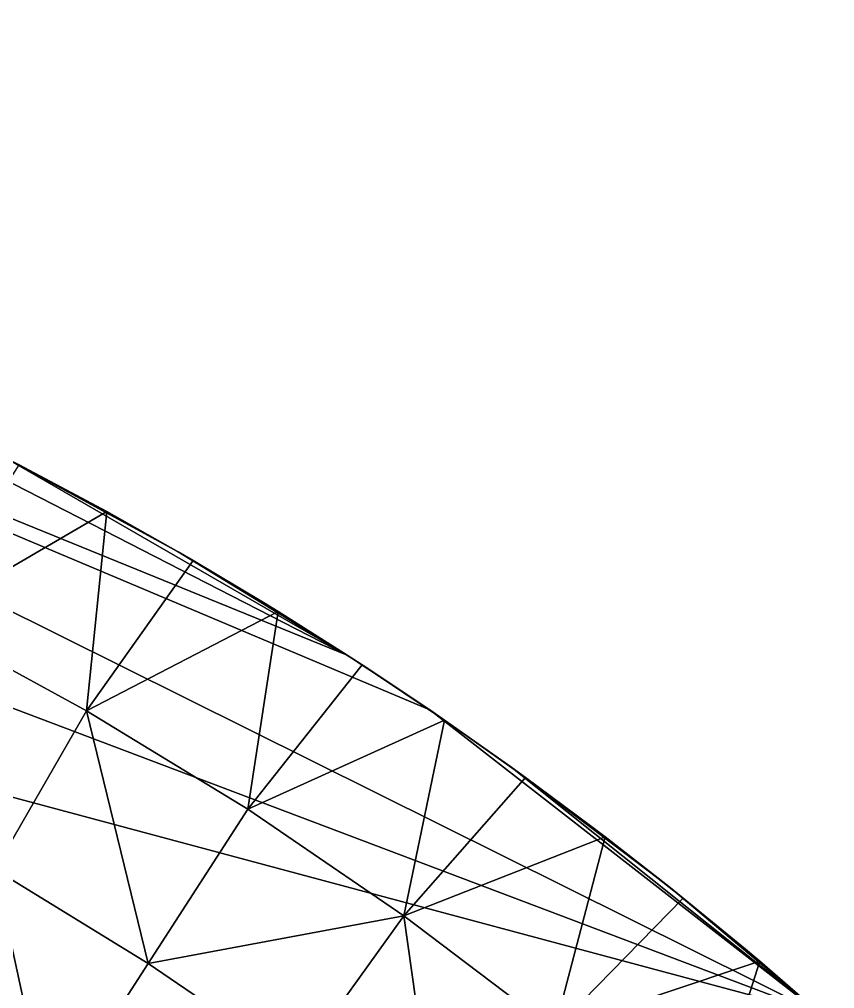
# Model space of a CAD drawing. Header units: millimetres. Extents: x -3250 to 5350, y -3250 to 3250.
# Drawn here: x 1495 to 2162, y 2457 to 3250 of the extents above; entities that cross this region are included whole.
import ezdxf

# ---------------------------------------------------------------- set-up
doc = ezdxf.new("R2010")
doc.units = ezdxf.units.MM
doc.header["$MEASUREMENT"] = 0
doc.layers.add('MESH_3D', color=2, linetype='CONTINUOUS')

msp = doc.modelspace()

# ---------------------------------------------------------------- linework, layer by layer
at = {"layer": 'MESH_3D'}
for points in [[(2150.48, 2436.79, 32500), (0, 3250, 32500), (-643.97, 3185.56, 32500)], [(2150.48, 2436.79, 32500), (643.97, 3185.56, 32500), (0, 3250, 32500)], [(2150.48, 2436.79, 32500), (-643.97, 3185.56, 32500), (-2269.27, 2326.57, 32500)], [(1763.28, 2730.08, 32500), (1187.36, 3025.34, 32500), (643.97, 3185.56, 32500)], [(1830.79, 2685.28, 32500), (1763.28, 2730.08, 32500), (643.97, 3185.56, 32500)], [(2150.48, 2436.79, 32500), (1830.79, 2685.28, 32500), (643.97, 3185.56, 32500)], [(1763.28, 2730.08, 32500), (1482.68, 2892.08, 32500), (1187.36, 3025.34, 32500)], [(1414.25, 2758.6, 24800), (1494.95, 2885.76, 25000), (1566.58, 2847.51, 25000)], [(1482.68, 2892.08, 32500), (1554.33, 2854.22, 32500), (1494.95, 2885.76, 25000)], [(1625, 2814.58, 32500), (1554.33, 2854.22, 32500), (1482.68, 2892.08, 32500)], [(1763.28, 2730.08, 32500), (1625, 2814.58, 32500), (1482.68, 2892.08, 32500)], [(1554.33, 2854.22, 32500), (1566.58, 2847.51, 25000), (1494.95, 2885.76, 25000)], [(1554.33, 2854.22, 32500), (1625, 2814.58, 32500), (1566.58, 2847.51, 25000)], [(1414.25, 2758.6, 24800), (1566.58, 2847.51, 25000), (1550, 2684.68, 24800)], [(1550, 2684.68, 24800), (1566.58, 2847.51, 25000), (1637.23, 2807.49, 25000)], [(1625, 2814.58, 32500), (1637.23, 2807.49, 25000), (1566.58, 2847.51, 25000)], [(1625, 2814.58, 32500), (1694.66, 2773.2, 32500), (1637.23, 2807.49, 25000)], [(1763.28, 2730.08, 32500), (1694.66, 2773.2, 32500), (1625, 2814.58, 32500)], [(1550, 2684.68, 24800), (1637.23, 2807.49, 25000), (1706.85, 2765.71, 25000)], [(1694.66, 2773.2, 32500), (1706.85, 2765.71, 25000), (1637.23, 2807.49, 25000)], [(1694.66, 2773.2, 32500), (1763.28, 2730.08, 32500), (1706.85, 2765.71, 25000)], [(1414.25, 2758.6, 24800), (1550, 2684.68, 24800), (1475, 2554.77, 24600)], [(1550, 2684.68, 24800), (1706.85, 2765.71, 25000), (1681.89, 2604.08, 24800)], [(1681.89, 2604.08, 24800), (1706.85, 2765.71, 25000), (1775.41, 2722.21, 25000)], [(1763.28, 2730.08, 32500), (1775.41, 2722.21, 25000), (1706.85, 2765.71, 25000)], [(1763.28, 2730.08, 32500), (1830.79, 2685.28, 32500), (1775.41, 2722.21, 25000)], [(1681.89, 2604.08, 24800), (1775.41, 2722.21, 25000), (1842.87, 2677, 25000)], [(1830.79, 2685.28, 32500), (1842.87, 2677, 25000), (1775.41, 2722.21, 25000)], [(1550, 2684.68, 24800), (1600.51, 2478.08, 24600), (1475, 2554.77, 24600)], [(1550, 2684.68, 24800), (1681.89, 2604.08, 24800), (1600.51, 2478.08, 24600)], [(1830.79, 2685.28, 32500), (1897.17, 2638.8, 32500), (1842.87, 2677, 25000)], [(2150.48, 2436.79, 32500), (1897.17, 2638.8, 32500), (1830.79, 2685.28, 32500)], [(1681.89, 2604.08, 24800), (1842.87, 2677, 25000), (1809.61, 2517.01, 24800)], [(1809.61, 2517.01, 24800), (1842.87, 2677, 25000), (1909.17, 2630.13, 25000)], [(1897.17, 2638.8, 32500), (1909.17, 2630.13, 25000), (1842.87, 2677, 25000)], [(1897.17, 2638.8, 32500), (1962.36, 2590.68, 32500), (1909.17, 2630.13, 25000)], [(2026.34, 2540.95, 32500), (1962.36, 2590.68, 32500), (1897.17, 2638.8, 32500)], [(2150.48, 2436.79, 32500), (2026.34, 2540.95, 32500), (1897.17, 2638.8, 32500)], [(1809.61, 2517.01, 24800), (1909.17, 2630.13, 25000), (1974.28, 2581.61, 25000)], [(1962.36, 2590.68, 32500), (1974.28, 2581.61, 25000), (1909.17, 2630.13, 25000)], [(1681.89, 2604.08, 24800), (1809.61, 2517.01, 24800), (1600.51, 2478.08, 24600)], [(1962.36, 2590.68, 32500), (2026.34, 2540.95, 32500), (1974.28, 2581.61, 25000)], [(1809.61, 2517.01, 24800), (1974.28, 2581.61, 25000), (1932.82, 2423.68, 24800)], [(1932.82, 2423.68, 24800), (1974.28, 2581.61, 25000), (2038.16, 2531.48, 25000)], [(2026.34, 2540.95, 32500), (2038.16, 2531.48, 25000), (1974.28, 2581.61, 25000)], [(1475, 2554.77, 24600), (1519.13, 2352.07, 24400), (1400, 2424.87, 24400)], [(1475, 2554.77, 24600), (1600.51, 2478.08, 24600), (1519.13, 2352.07, 24400)], [(2026.34, 2540.95, 32500), (2089.06, 2489.64, 32500), (2038.16, 2531.48, 25000)], [(2150.48, 2436.79, 32500), (2089.06, 2489.64, 32500), (2026.34, 2540.95, 32500)], [(1932.82, 2423.68, 24800), (2038.16, 2531.48, 25000), (2100.77, 2479.77, 25000)], [(2089.06, 2489.64, 32500), (2100.77, 2479.77, 25000), (2038.16, 2531.48, 25000)], [(1809.61, 2517.01, 24800), (1722.04, 2395.22, 24600), (1600.51, 2478.08, 24600)], [(1809.61, 2517.01, 24800), (1839.29, 2306.4, 24600), (1722.04, 2395.22, 24600)], [(1809.61, 2517.01, 24800), (1932.82, 2423.68, 24800), (1839.29, 2306.4, 24600)], [(2089.06, 2489.64, 32500), (2150.48, 2436.79, 32500), (2100.77, 2479.77, 25000)], [(1600.51, 2478.08, 24600), (1722.04, 2395.22, 24600), (1519.13, 2352.07, 24400)], [(1932.82, 2423.68, 24800), (2100.77, 2479.77, 25000), (2051.23, 2324.32, 24800)], [(2051.23, 2324.32, 24800), (2100.77, 2479.77, 25000), (2162.06, 2426.52, 25000)], [(2150.48, 2436.79, 32500), (2162.06, 2426.52, 25000), (2100.77, 2479.77, 25000)]]:
    msp.add_3dface(points, dxfattribs=at)

doc.saveas('drawing.dxf')
